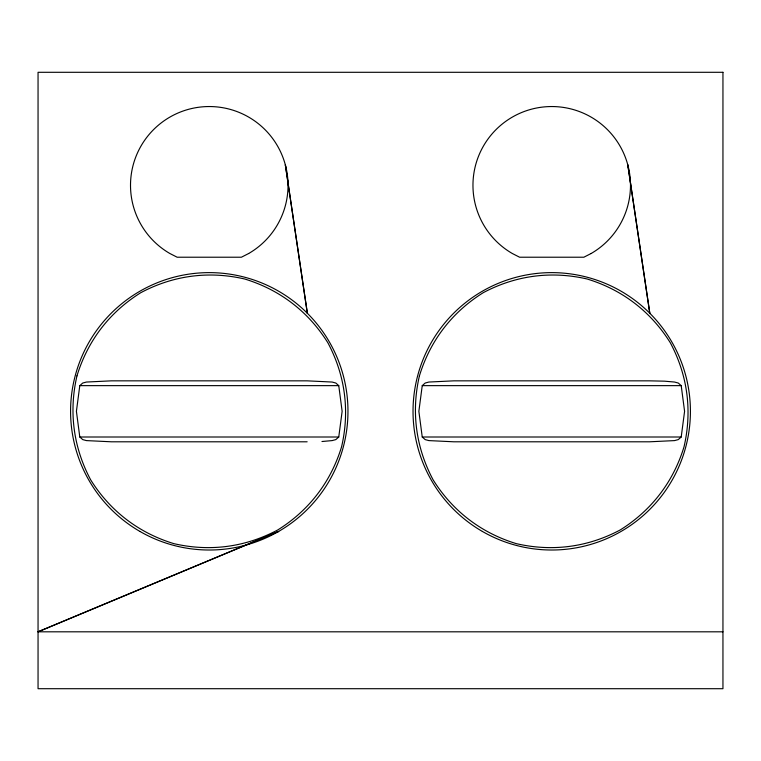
<?xml version="1.0" encoding="UTF-8"?>
<svg xmlns="http://www.w3.org/2000/svg" width="761" height="761" viewBox="0 0 761 761"><rect width="100%" height="100%" fill="white"/><g stroke="black" fill="none" stroke-linecap="round" stroke-linejoin="round"><path stroke-width="1.14" d="M321.96 441.513L332.11 440.6L335.81 439.611L338.759 437.004L342.136 411.32L338.759 385.637L335.81 383.03L332.11 382.041L307.149 380.842L111.401 380.842L86.44 382.041L82.74 383.03L79.791 385.637L76.414 411.32L79.791 437.004L82.74 439.611L86.44 440.6L111.401 441.799L307.149 441.799M422.241 385.637L418.864 411.32L422.241 437.004L425.19 439.611L428.89 440.6L453.851 441.799L649.599 441.799L674.56 440.6L678.26 439.611L681.209 437.004L684.586 411.32L681.209 385.637L678.26 383.03L674.56 382.041L664.42 381.166L649.599 380.842L453.851 380.842L428.89 382.041L425.19 383.03L422.241 385.637L681.209 385.637M38.05 631.811L278.621 531.435L38.05 631.811L722.95 631.811M79.791 385.637L338.759 385.637M79.791 437.004L338.759 437.004M422.241 437.004L681.209 437.004M76.966 375.867C68.671 411.749 73.351 447.297 90.645 479.81C110.155 511.05 138.607 532.871 173.822 543.63C209.703 551.925 245.251 547.245 277.765 529.951C309.004 510.441 330.826 481.989 341.584 446.774C349.879 410.892 345.199 375.344 327.905 342.83C308.395 311.591 279.943 289.77 244.728 279.011C208.847 270.716 173.299 275.396 140.785 292.69C109.546 312.2 87.724 340.652 76.966 375.867M419.416 375.867C411.121 411.749 415.801 447.297 433.095 479.81C452.605 511.05 481.057 532.871 516.272 543.63C552.153 551.925 587.701 547.245 620.215 529.951C651.454 510.441 673.276 481.989 684.034 446.774C692.329 410.892 687.649 375.344 670.355 342.83C650.845 311.591 622.393 289.77 587.178 279.011C551.297 270.716 515.749 275.396 483.235 292.69C451.996 312.2 430.174 340.652 419.416 375.867M248.657 253.518L241.399 257.218L177.151 257.218L169.893 253.518A78.764 78.764 0 0 1 148.937 134.678A78.764 78.764 0 0 1 269.613 134.678A78.764 78.764 0 0 1 248.657 253.518M591.107 253.518L583.849 257.218L519.601 257.218L512.343 253.518A78.764 78.764 0 0 1 491.387 134.678A78.764 78.764 0 0 1 612.063 134.678A78.764 78.764 0 0 1 591.107 253.518M722.95 72.295L38.05 72.295L38.05 688.705L722.95 688.705L722.95 72.295M649.799 313.247L627.806 164.918L649.799 313.247M307.349 313.247L285.356 164.918L307.349 313.247M139.929 531.435A138.692 138.692 0 0 0 347.967 411.32A138.692 138.692 0 0 0 139.929 291.206A138.692 138.692 0 0 0 139.929 531.435M482.379 531.435A138.692 138.692 0 0 0 690.417 411.32A138.692 138.692 0 0 0 482.379 291.206A138.692 138.692 0 0 0 482.379 531.435"/></g></svg>
